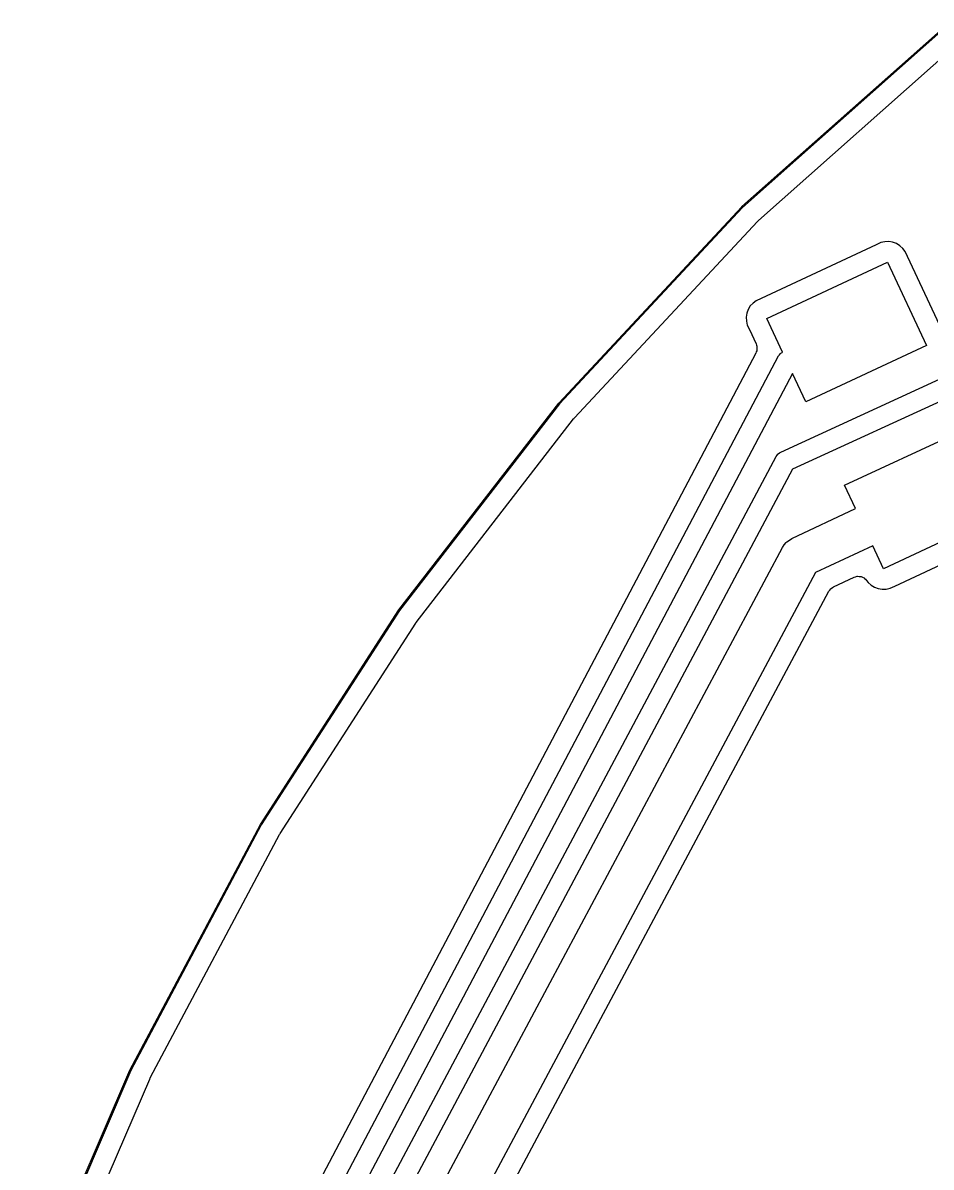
# Model space of a CAD drawing. Extents: x 69.6 to 139.6, y -158 to -61.
# Drawn here: x 72.07 to 80.93, y -79.34 to -68.16 of the extents above; entities that cross this region are included whole.
import ezdxf

# ---------------------------------------------------------------- set-up
doc = ezdxf.new("R2010")
doc.units = 0
doc.header["$MEASUREMENT"] = 0
doc.layers.add('BLACK', color=7, linetype='CONTINUOUS')

msp = doc.modelspace()

# ---------------------------------------------------------------- linework, layer by layer
at = {"layer": 'Black'}
for p, q in [((79.0861, -69.9588), (81.1101, -68.1643)), ((81.1165, -68.1719), (79.0929, -69.9661)), ((79.2482, -70.0956), (81.2232, -68.3422)), ((77.2992, -71.8773), (79.0857, -69.9591)), ((79.0929, -69.9661), (77.3067, -71.884)), ((79.0857, -69.9591), (79.0859, -69.959)), ((79.0859, -69.959), (79.0861, -69.9588)), ((77.4531, -72.0203), (79.2405, -70.1035)), ((79.2405, -70.1035), (79.2442, -70.1007)), ((79.2442, -70.1007), (79.2482, -70.0956)), ((80.399, -70.3306), (79.2278, -70.877)), ((80.4433, -70.3103), (80.399, -70.3306)), ((80.4814, -70.3013), (80.4433, -70.3103)), ((80.5206, -70.2998), (80.4814, -70.3013)), ((80.5593, -70.3059), (80.5206, -70.2998)), ((80.5962, -70.3194), (80.5593, -70.3059)), ((80.6296, -70.3399), (80.5962, -70.3194)), ((80.6585, -70.3664), (80.6296, -70.3399)), ((80.6817, -70.3981), (80.6585, -70.3664)), ((79.33, -71.05), (80.5087, -70.5004)), ((80.5087, -70.5004), (80.8887, -71.3153)), ((81.0417, -71.1698), (80.6817, -70.3981)), ((79.1695, -70.929), (79.1491, -70.9625)), ((79.1961, -70.9002), (79.1695, -70.929)), ((79.2278, -70.877), (79.1961, -70.9002)), ((79.1356, -70.9993), (79.1294, -71.0381)), ((79.1294, -71.0381), (79.1309, -71.0772)), ((79.1491, -70.9625), (79.1356, -70.9993)), ((79.4836, -71.3792), (79.33, -71.05)), ((79.1309, -71.0772), (79.14, -71.1154)), ((79.14, -71.1154), (79.1602, -71.1596)), ((79.1602, -71.1596), (79.2257, -71.2998)), ((79.2235, -71.3887), (72.8702, -83.4388)), ((79.2269, -71.378), (79.2235, -71.3887)), ((79.2257, -71.2998), (79.2286, -71.3106)), ((79.2316, -71.3679), (79.2269, -71.378)), ((79.2286, -71.3106), (79.2328, -71.3209)), ((79.2322, -71.3616), (79.2316, -71.3679)), ((79.2341, -71.3556), (79.2322, -71.3616)), ((79.2328, -71.3209), (79.233, -71.3272)), ((79.233, -71.3272), (79.2347, -71.3333)), ((79.2347, -71.3333), (79.2337, -71.3445)), ((79.2337, -71.3445), (79.2341, -71.3556)), ((79.4547, -71.4062), (79.4625, -71.3946)), ((79.4625, -71.3946), (79.4653, -71.3925)), ((79.4653, -71.3925), (79.4674, -71.3898)), ((79.4674, -71.3898), (79.4793, -71.3824)), ((79.4793, -71.3824), (79.4836, -71.3792)), ((80.8887, -71.3153), (79.71, -71.8649)), ((73.025, -83.574), (79.4461, -71.4172)), ((79.4461, -71.4172), (79.4547, -71.4062)), ((79.5815, -71.5892), (73.2079, -83.656)), ((79.4677, -72.3548), (81.2149, -71.5522)), ((79.71, -71.8649), (79.5815, -71.5892)), ((81.3248, -71.7218), (79.5819, -72.5224)), ((75.7369, -73.896), (77.2989, -71.8777)), ((77.3067, -71.884), (75.7449, -73.9019)), ((77.2989, -71.8777), (77.2991, -71.8775)), ((77.2991, -71.8775), (77.2992, -71.8773)), ((75.9069, -74.0194), (77.4442, -72.0304)), ((77.4442, -72.0304), (77.4479, -72.027)), ((77.4479, -72.027), (77.4507, -72.0228)), ((77.4507, -72.0228), (77.4531, -72.0203)), ((80.0901, -72.6798), (81.2687, -72.1302)), ((73.5025, -83.5197), (79.4212, -72.3987)), ((79.4212, -72.3987), (79.4305, -72.3868)), ((79.4305, -72.3868), (79.4392, -72.3745)), ((79.4392, -72.3745), (79.4411, -72.3732)), ((79.4411, -72.3732), (79.4426, -72.3713)), ((79.4426, -72.3713), (79.4554, -72.3633)), ((79.4554, -72.3633), (79.4677, -72.3548)), ((79.5819, -72.5224), (73.685, -83.6025)), ((80.1962, -72.9074), (80.0901, -72.6798)), ((79.575, -73.1989), (80.1962, -72.9074)), ((81.6487, -72.9451), (80.4701, -73.4947)), ((80.5797, -73.6645), (81.751, -73.1181)), ((73.9434, -83.6651), (79.4836, -73.2858)), ((79.4836, -73.2858), (79.5016, -73.2629)), ((79.5016, -73.2629), (79.5182, -73.2389)), ((79.5182, -73.2389), (79.5229, -73.2356)), ((79.5229, -73.2356), (79.5264, -73.2312)), ((79.5264, -73.2312), (79.5512, -73.2157)), ((79.5512, -73.2157), (79.575, -73.1989)), ((80.3652, -73.27), (79.8051, -73.5328)), ((80.4701, -73.4947), (80.3652, -73.27)), ((79.8051, -73.5328), (74.3084, -83.8306)), ((79.9827, -73.6705), (80.1824, -73.577)), ((80.1824, -73.577), (80.1982, -73.5727)), ((80.1982, -73.5727), (80.214, -73.5682)), ((80.214, -73.5682), (80.215, -73.5682)), ((80.215, -73.5682), (80.2159, -73.568)), ((80.2159, -73.568), (80.2323, -73.5694)), ((80.2323, -73.5694), (80.2486, -73.5705)), ((80.2486, -73.5705), (80.2495, -73.5709)), ((80.2495, -73.5709), (80.2505, -73.5709)), ((80.2505, -73.5709), (80.2655, -73.5779)), ((80.2655, -73.5779), (80.2804, -73.5845)), ((80.2804, -73.5845), (80.2811, -73.5851)), ((80.2811, -73.5851), (80.282, -73.5856)), ((80.282, -73.5856), (80.2937, -73.5972)), ((80.2937, -73.5972), (80.3055, -73.6085)), ((80.3055, -73.6085), (80.3202, -73.6287)), ((80.3202, -73.6287), (80.3491, -73.6552)), ((74.5135, -83.8711), (79.9369, -73.714)), ((79.9369, -73.714), (79.9459, -73.7025)), ((79.9459, -73.7025), (79.9543, -73.6905)), ((79.9543, -73.6905), (79.9566, -73.6889)), ((79.9566, -73.6889), (79.9583, -73.6867)), ((79.9583, -73.6867), (79.9707, -73.6789)), ((79.9707, -73.6789), (79.9827, -73.6705)), ((80.3491, -73.6552), (80.3826, -73.6757)), ((80.3826, -73.6757), (80.4194, -73.6892)), ((80.4194, -73.6892), (80.4581, -73.6953)), ((80.4581, -73.6953), (80.4973, -73.6938)), ((80.4973, -73.6938), (80.5355, -73.6847)), ((80.5355, -73.6847), (80.5797, -73.6645)), ((74.386, -75.9911), (75.7366, -73.8963)), ((75.7449, -73.9019), (74.3945, -75.9964)), ((75.7366, -73.8963), (75.7368, -73.8962)), ((75.7368, -73.8962), (75.7369, -73.896)), ((74.578, -76.0809), (75.902, -74.0264)), ((75.902, -74.0264), (75.9049, -74.0232)), ((75.9049, -74.0232), (75.9069, -74.0194)), ((73.1119, -78.3908), (74.3857, -75.9915)), ((74.3945, -75.9964), (73.1208, -78.3953)), ((73.3122, -78.4612), (74.5726, -76.0908)), ((74.3857, -75.9915), (74.3859, -75.9913)), ((74.3859, -75.9913), (74.386, -75.9911)), ((74.5726, -76.0908), (74.5751, -76.0876)), ((74.5751, -76.0876), (74.578, -76.0809)), ((72.0666, -80.8234), (73.1117, -78.3911)), ((73.1208, -78.3953), (72.0759, -80.8272)), ((73.1117, -78.3911), (73.1118, -78.391)), ((73.1118, -78.391), (73.1119, -78.3908)), ((72.2596, -80.9063), (73.3047, -78.4796)), ((73.3047, -78.4796), (73.3053, -78.4778)), ((73.3053, -78.4778), (73.3064, -78.4756)), ((73.3064, -78.4756), (73.3066, -78.4751)), ((73.3066, -78.4751), (73.3069, -78.4747)), ((73.3069, -78.4747), (73.3094, -78.4698)), ((73.3094, -78.4698), (73.3122, -78.4612))]:
    msp.add_line(p, q, dxfattribs=at)

doc.saveas('drawing.dxf')
